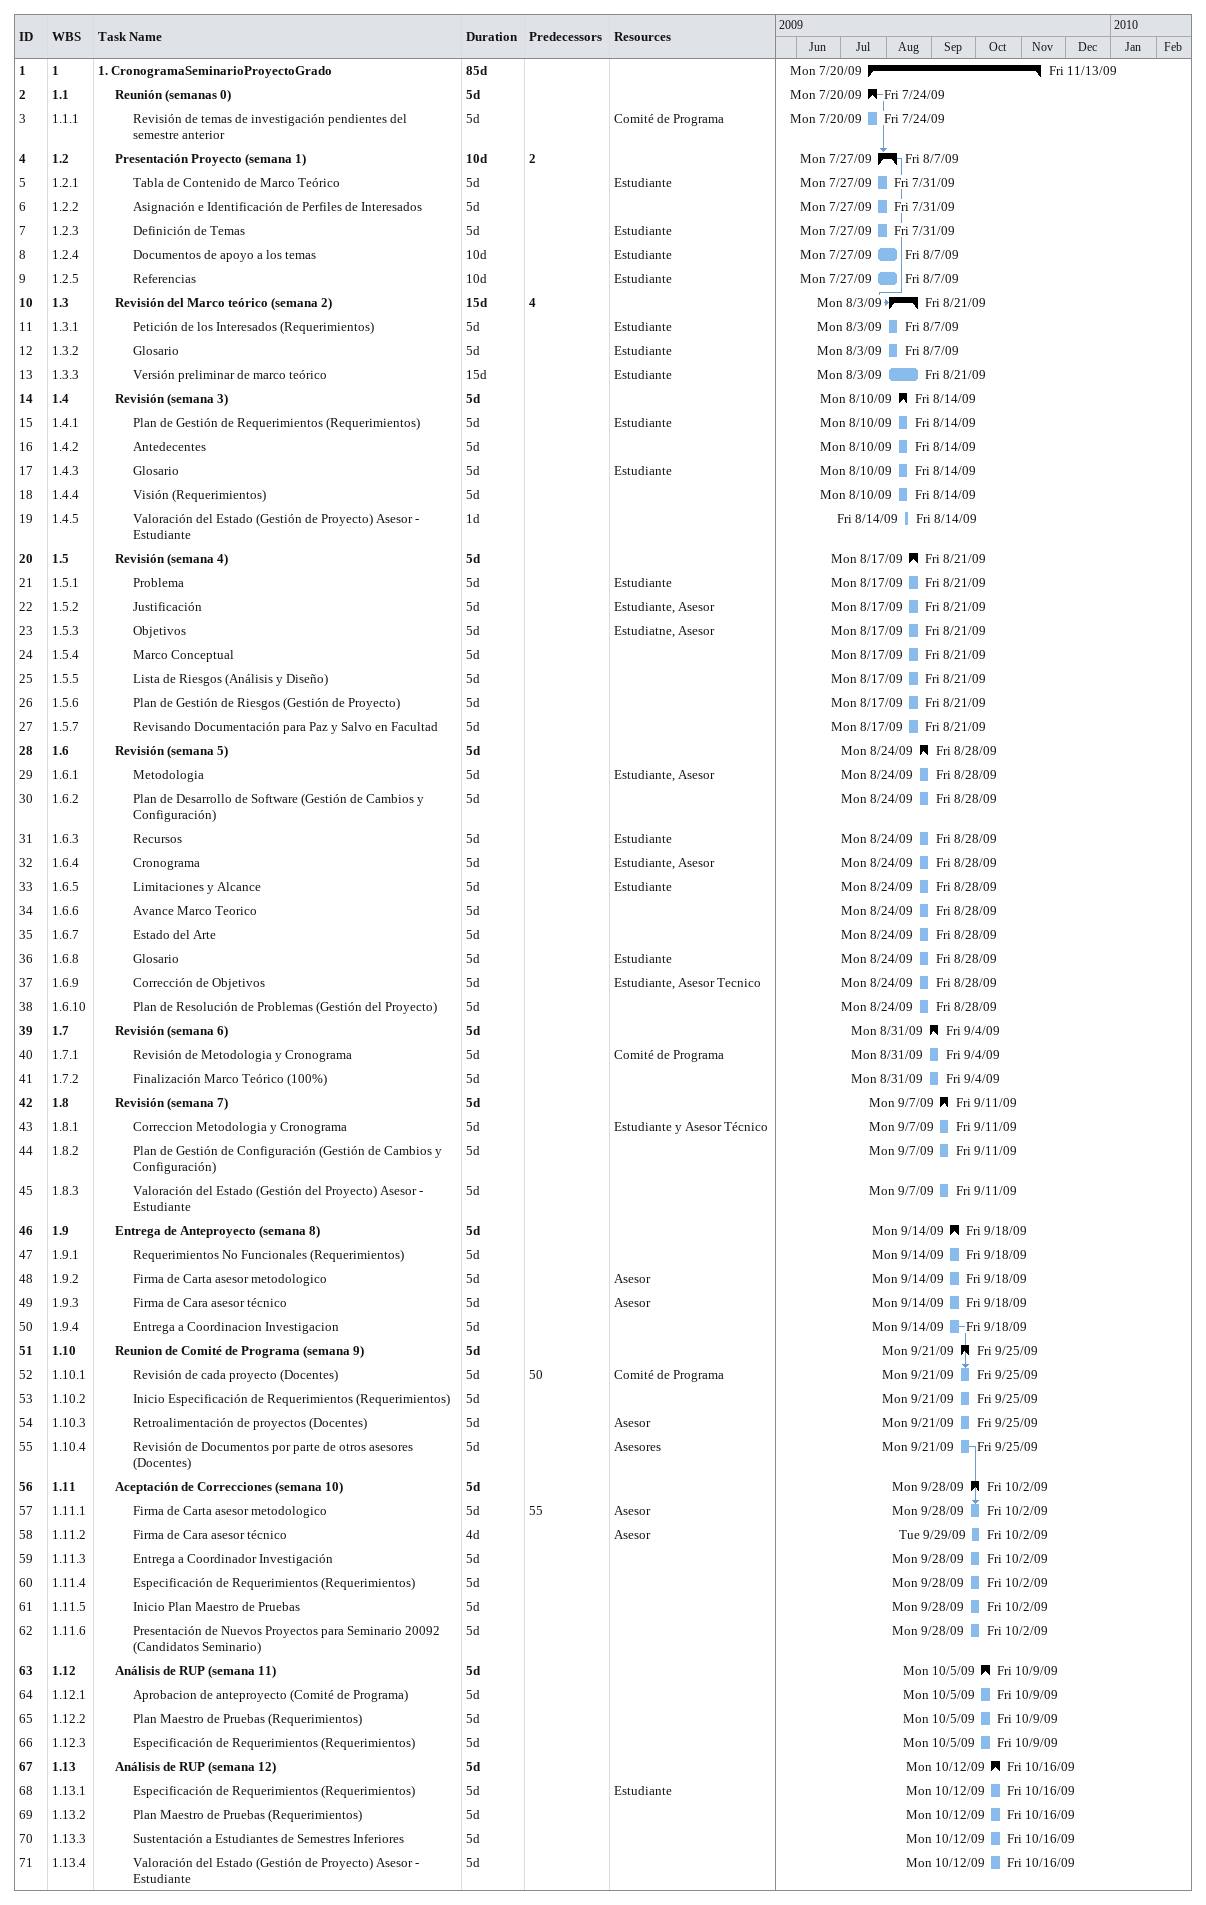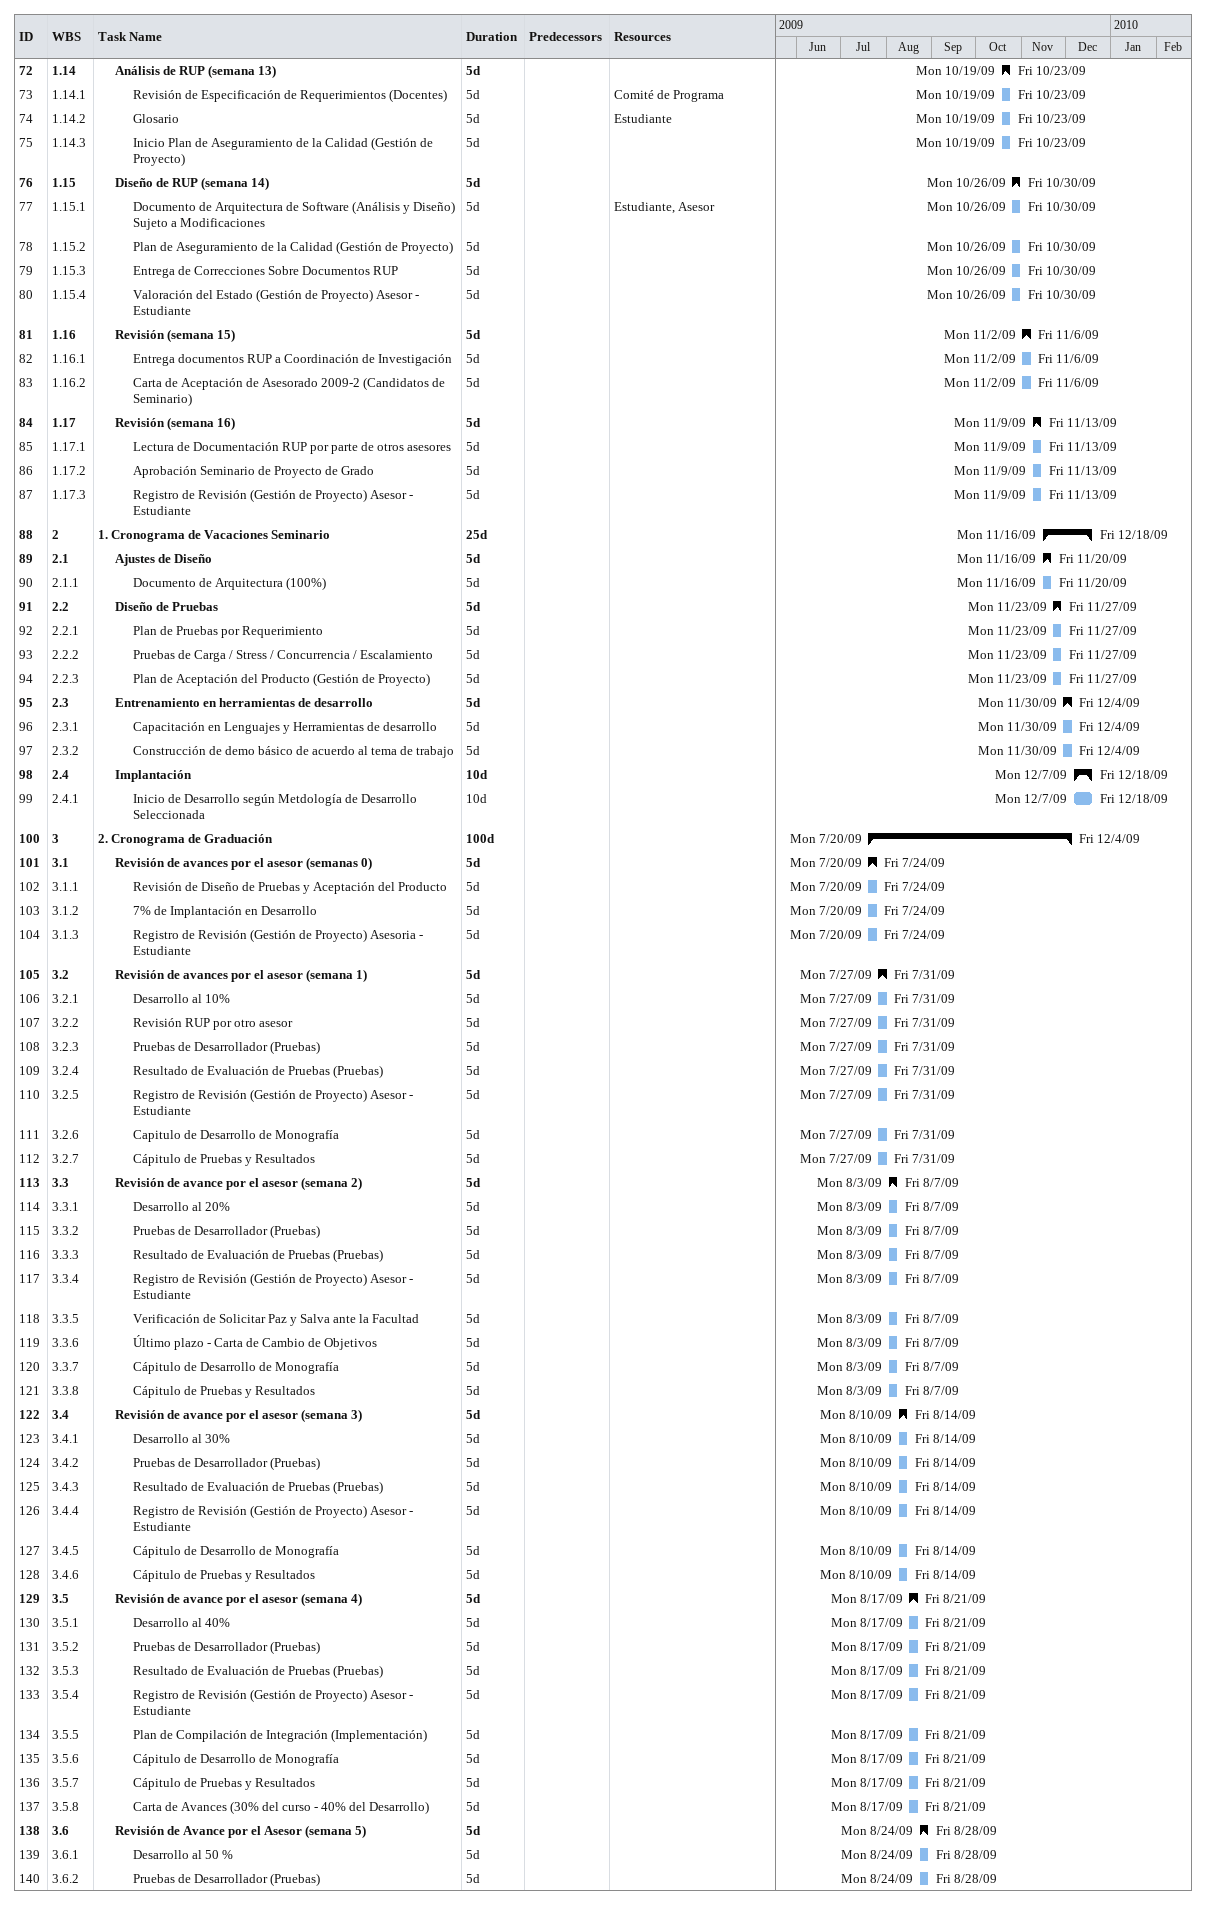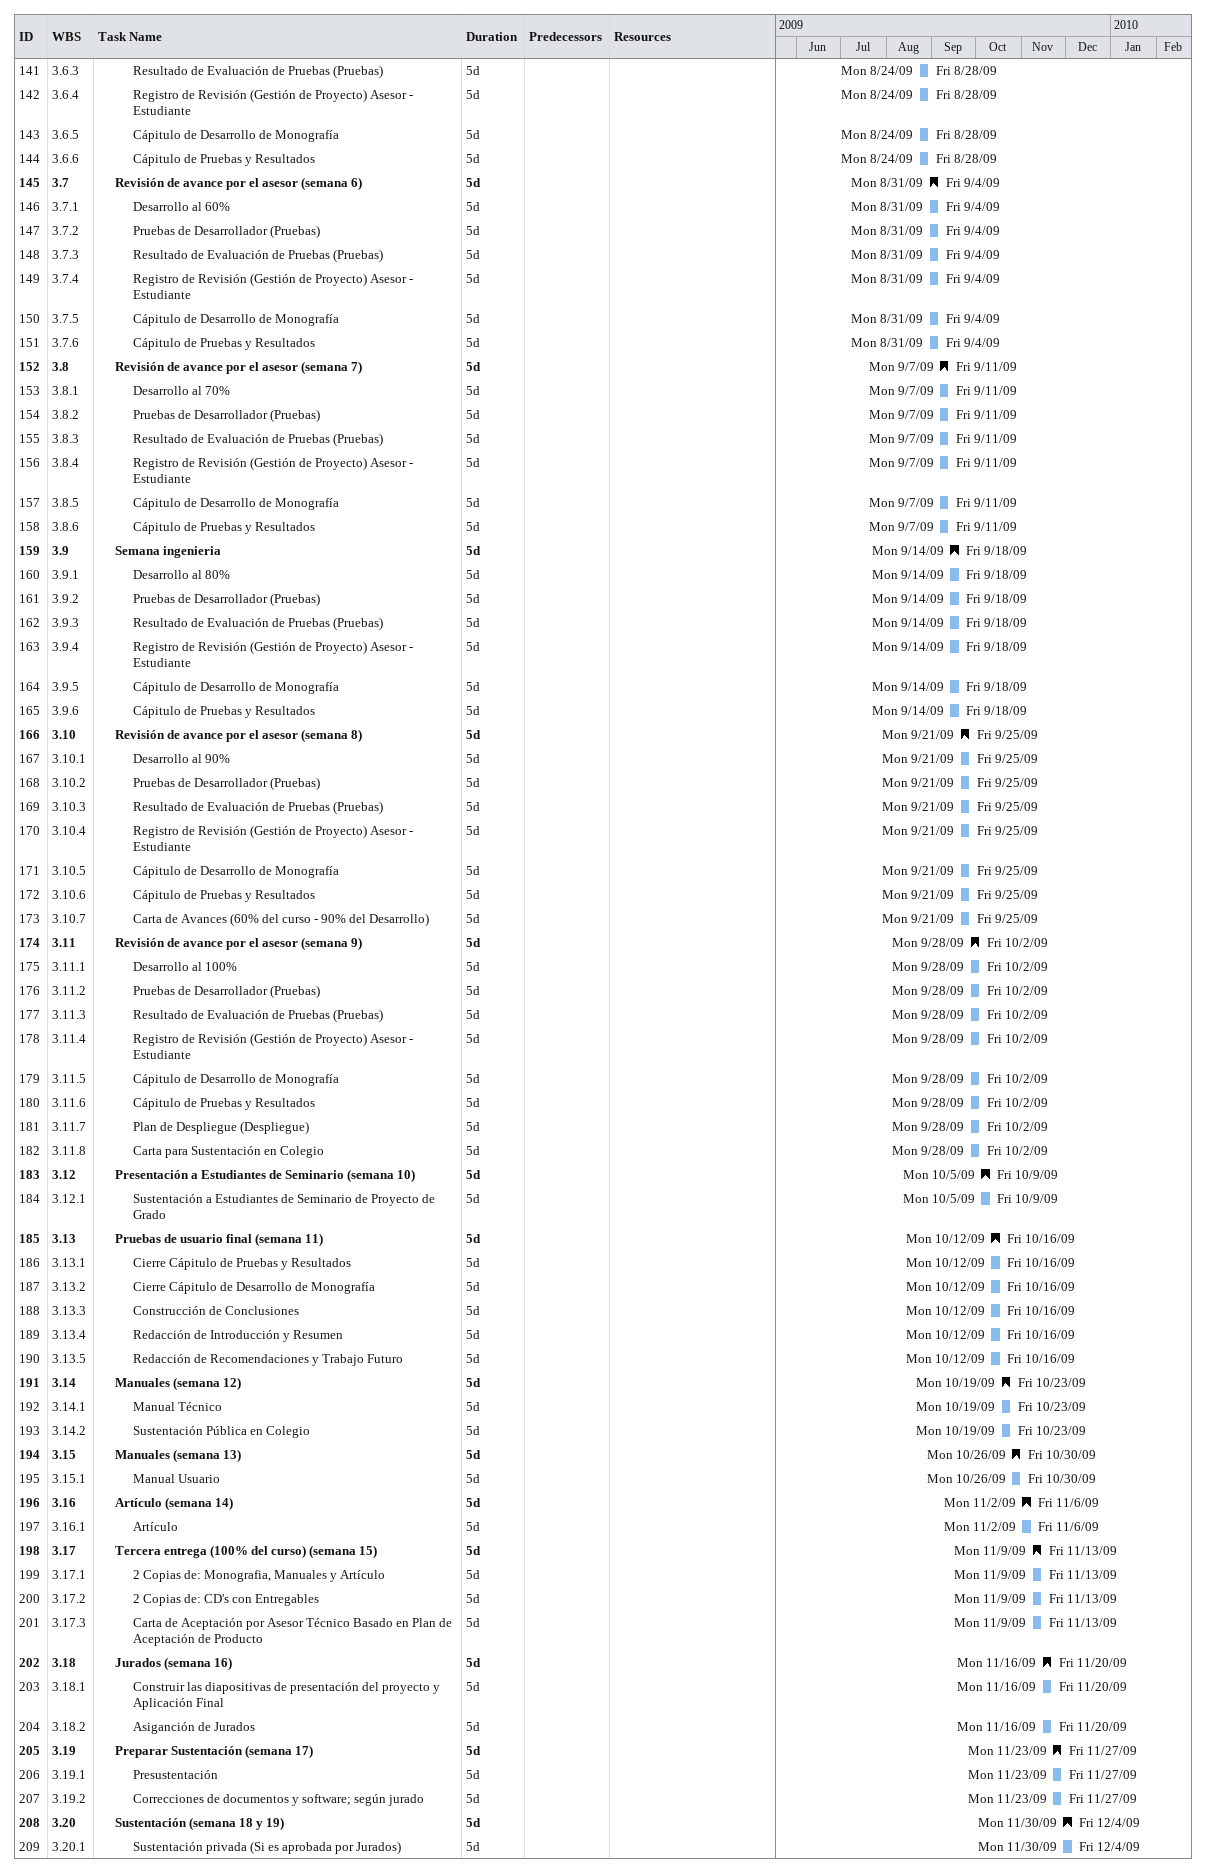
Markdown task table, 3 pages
| ID | WBS | Task | Duration | Start | Finish | Predecessors | Resources |
|---|---|---|---|---|---|---|---|
| 1 | 1 | **1. CronogramaSeminarioProyectoGrado** | 85d | 2009-07-20 | 2009-11-13 |  |  |
| 2 | 1.1 | **Reunión (semanas 0)** | 5d | 2009-07-20 | 2009-07-24 |  |  |
| 3 | 1.1.1 | Revisión de temas de investigación pendientes del semestre anterior | 5d | 2009-07-20 | 2009-07-24 |  | Comité de Programa |
| 4 | 1.2 | **Presentación Proyecto (semana 1)** | 10d | 2009-07-27 | 2009-08-07 | 2 |  |
| 5 | 1.2.1 | Tabla de Contenido de Marco Teórico | 5d | 2009-07-27 | 2009-07-31 |  | Estudiante |
| 6 | 1.2.2 | Asignación e Identificación de Perfiles de Interesados | 5d | 2009-07-27 | 2009-07-31 |  |  |
| 7 | 1.2.3 | Definición de Temas | 5d | 2009-07-27 | 2009-07-31 |  | Estudiante |
| 8 | 1.2.4 | Documentos de apoyo a los temas | 10d | 2009-07-27 | 2009-08-07 |  | Estudiante |
| 9 | 1.2.5 | Referencias | 10d | 2009-07-27 | 2009-08-07 |  | Estudiante |
| 10 | 1.3 | **Revisión del Marco teórico (semana 2)** | 15d | 2009-08-03 | 2009-08-21 | 4 |  |
| 11 | 1.3.1 | Petición de los Interesados (Requerimientos) | 5d | 2009-08-03 | 2009-08-07 |  | Estudiante |
| 12 | 1.3.2 | Glosario | 5d | 2009-08-03 | 2009-08-07 |  | Estudiante |
| 13 | 1.3.3 | Versión preliminar de marco teórico | 15d | 2009-08-03 | 2009-08-21 |  | Estudiante |
| 14 | 1.4 | **Revisión (semana 3)** | 5d | 2009-08-10 | 2009-08-14 |  |  |
| 15 | 1.4.1 | Plan de Gestión de Requerimientos (Requerimientos) | 5d | 2009-08-10 | 2009-08-14 |  | Estudiante |
| 16 | 1.4.2 | Antedecentes | 5d | 2009-08-10 | 2009-08-14 |  |  |
| 17 | 1.4.3 | Glosario | 5d | 2009-08-10 | 2009-08-14 |  | Estudiante |
| 18 | 1.4.4 | Visión (Requerimientos) | 5d | 2009-08-10 | 2009-08-14 |  |  |
| 19 | 1.4.5 | Valoración del Estado (Gestión de Proyecto) Asesor - Estudiante | 1d | 2009-08-14 | 2009-08-14 |  |  |
| 20 | 1.5 | **Revisión (semana 4)** | 5d | 2009-08-17 | 2009-08-21 |  |  |
| 21 | 1.5.1 | Problema | 5d | 2009-08-17 | 2009-08-21 |  | Estudiante |
| 22 | 1.5.2 | Justificación | 5d | 2009-08-17 | 2009-08-21 |  | Estudiante, Asesor |
| 23 | 1.5.3 | Objetivos | 5d | 2009-08-17 | 2009-08-21 |  | Estudiatne, Asesor |
| 24 | 1.5.4 | Marco Conceptual | 5d | 2009-08-17 | 2009-08-21 |  |  |
| 25 | 1.5.5 | Lista de Riesgos (Análisis y Diseño) | 5d | 2009-08-17 | 2009-08-21 |  |  |
| 26 | 1.5.6 | Plan de Gestión de Riesgos (Gestión de Proyecto) | 5d | 2009-08-17 | 2009-08-21 |  |  |
| 27 | 1.5.7 | Revisando Documentación para Paz y Salvo en Facultad | 5d | 2009-08-17 | 2009-08-21 |  |  |
| 28 | 1.6 | **Revisión (semana 5)** | 5d | 2009-08-24 | 2009-08-28 |  |  |
| 29 | 1.6.1 | Metodologia | 5d | 2009-08-24 | 2009-08-28 |  | Estudiante, Asesor |
| 30 | 1.6.2 | Plan de Desarrollo de Software (Gestión de Cambios y Configuración) | 5d | 2009-08-24 | 2009-08-28 |  |  |
| 31 | 1.6.3 | Recursos | 5d | 2009-08-24 | 2009-08-28 |  | Estudiante |
| 32 | 1.6.4 | Cronograma | 5d | 2009-08-24 | 2009-08-28 |  | Estudiante, Asesor |
| 33 | 1.6.5 | Limitaciones y Alcance | 5d | 2009-08-24 | 2009-08-28 |  | Estudiante |
| 34 | 1.6.6 | Avance Marco Teorico | 5d | 2009-08-24 | 2009-08-28 |  |  |
| 35 | 1.6.7 | Estado del Arte | 5d | 2009-08-24 | 2009-08-28 |  |  |
| 36 | 1.6.8 | Glosario | 5d | 2009-08-24 | 2009-08-28 |  | Estudiante |
| 37 | 1.6.9 | Corrección de Objetivos | 5d | 2009-08-24 | 2009-08-28 |  | Estudiante, Asesor Tecnico |
| 38 | 1.6.10 | Plan de Resolución de Problemas (Gestión del Proyecto) | 5d | 2009-08-24 | 2009-08-28 |  |  |
| 39 | 1.7 | **Revisión (semana 6)** | 5d | 2009-08-31 | 2009-09-04 |  |  |
| 40 | 1.7.1 | Revisión de Metodologia y Cronograma | 5d | 2009-08-31 | 2009-09-04 |  | Comité de Programa |
| 41 | 1.7.2 | Finalización Marco Teórico (100%) | 5d | 2009-08-31 | 2009-09-04 |  |  |
| 42 | 1.8 | **Revisión (semana 7)** | 5d | 2009-09-07 | 2009-09-11 |  |  |
| 43 | 1.8.1 | Correccion Metodologia y Cronograma | 5d | 2009-09-07 | 2009-09-11 |  | Estudiante y Asesor Técnico |
| 44 | 1.8.2 | Plan de Gestión de Configuración (Gestión de Cambios y Configuración) | 5d | 2009-09-07 | 2009-09-11 |  |  |
| 45 | 1.8.3 | Valoración del Estado (Gestión del Proyecto) Asesor - Estudiante | 5d | 2009-09-07 | 2009-09-11 |  |  |
| 46 | 1.9 | **Entrega de Anteproyecto (semana 8)** | 5d | 2009-09-14 | 2009-09-18 |  |  |
| 47 | 1.9.1 | Requerimientos No Funcionales (Requerimientos) | 5d | 2009-09-14 | 2009-09-18 |  |  |
| 48 | 1.9.2 | Firma de Carta asesor metodologico | 5d | 2009-09-14 | 2009-09-18 |  | Asesor |
| 49 | 1.9.3 | Firma de Cara asesor técnico | 5d | 2009-09-14 | 2009-09-18 |  | Asesor |
| 50 | 1.9.4 | Entrega a Coordinacion Investigacion | 5d | 2009-09-14 | 2009-09-18 |  |  |
| 51 | 1.10 | **Reunion de Comité de Programa (semana 9)** | 5d | 2009-09-21 | 2009-09-25 |  |  |
| 52 | 1.10.1 | Revisión de cada proyecto (Docentes) | 5d | 2009-09-21 | 2009-09-25 | 50 | Comité de Programa |
| 53 | 1.10.2 | Inicio Especificación de Requerimientos (Requerimientos) | 5d | 2009-09-21 | 2009-09-25 |  |  |
| 54 | 1.10.3 | Retroalimentación de proyectos (Docentes) | 5d | 2009-09-21 | 2009-09-25 |  | Asesor |
| 55 | 1.10.4 | Revisión de Documentos por parte de otros asesores (Docentes) | 5d | 2009-09-21 | 2009-09-25 |  | Asesores |
| 56 | 1.11 | **Aceptación de Correcciones (semana 10)** | 5d | 2009-09-28 | 2009-10-02 |  |  |
| 57 | 1.11.1 | Firma de Carta asesor metodologico | 5d | 2009-09-28 | 2009-10-02 | 55 | Asesor |
| 58 | 1.11.2 | Firma de Cara asesor técnico | 4d | 2009-09-29 | 2009-10-02 |  | Asesor |
| 59 | 1.11.3 | Entrega a Coordinador Investigación | 5d | 2009-09-28 | 2009-10-02 |  |  |
| 60 | 1.11.4 | Especificación de Requerimientos (Requerimientos) | 5d | 2009-09-28 | 2009-10-02 |  |  |
| 61 | 1.11.5 | Inicio Plan Maestro de Pruebas | 5d | 2009-09-28 | 2009-10-02 |  |  |
| 62 | 1.11.6 | Presentación de Nuevos Proyectos para Seminario 20092 (Candidatos Seminario) | 5d | 2009-09-28 | 2009-10-02 |  |  |
| 63 | 1.12 | **Análisis de RUP (semana 11)** | 5d | 2009-10-05 | 2009-10-09 |  |  |
| 64 | 1.12.1 | Aprobacion de anteproyecto (Comité de Programa) | 5d | 2009-10-05 | 2009-10-09 |  |  |
| 65 | 1.12.2 | Plan Maestro de Pruebas (Requerimientos) | 5d | 2009-10-05 | 2009-10-09 |  |  |
| 66 | 1.12.3 | Especificación de Requerimientos (Requerimientos) | 5d | 2009-10-05 | 2009-10-09 |  |  |
| 67 | 1.13 | **Análisis de RUP (semana 12)** | 5d | 2009-10-12 | 2009-10-16 |  |  |
| 68 | 1.13.1 | Especificación de Requerimientos (Requerimientos) | 5d | 2009-10-12 | 2009-10-16 |  | Estudiante |
| 69 | 1.13.2 | Plan Maestro de Pruebas (Requerimientos) | 5d | 2009-10-12 | 2009-10-16 |  |  |
| 70 | 1.13.3 | Sustentación a Estudiantes de Semestres Inferiores | 5d | 2009-10-12 | 2009-10-16 |  |  |
| 71 | 1.13.4 | Valoración del Estado (Gestión de Proyecto) Asesor - Estudiante | 5d | 2009-10-12 | 2009-10-16 |  |  |
| 72 | 1.14 | **Análisis de RUP (semana 13)** | 5d | 2009-10-19 | 2009-10-23 |  |  |
| 73 | 1.14.1 | Revisión de Especificación de Requerimientos (Docentes) | 5d | 2009-10-19 | 2009-10-23 |  | Comité de Programa |
| 74 | 1.14.2 | Glosario | 5d | 2009-10-19 | 2009-10-23 |  | Estudiante |
| 75 | 1.14.3 | Inicio Plan de Aseguramiento de la Calidad (Gestión de Proyecto) | 5d | 2009-10-19 | 2009-10-23 |  |  |
| 76 | 1.15 | **Diseño de RUP (semana 14)** | 5d | 2009-10-26 | 2009-10-30 |  |  |
| 77 | 1.15.1 | Documento de Arquitectura de Software (Análisis y Diseño) Sujeto a Modificaciones | 5d | 2009-10-26 | 2009-10-30 |  | Estudiante, Asesor |
| 78 | 1.15.2 | Plan de Aseguramiento de la Calidad (Gestión de Proyecto) | 5d | 2009-10-26 | 2009-10-30 |  |  |
| 79 | 1.15.3 | Entrega de Correcciones Sobre Documentos RUP | 5d | 2009-10-26 | 2009-10-30 |  |  |
| 80 | 1.15.4 | Valoración del Estado (Gestión de Proyecto) Asesor - Estudiante | 5d | 2009-10-26 | 2009-10-30 |  |  |
| 81 | 1.16 | **Revisión (semana 15)** | 5d | 2009-11-02 | 2009-11-06 |  |  |
| 82 | 1.16.1 | Entrega documentos RUP a Coordinación de Investigación | 5d | 2009-11-02 | 2009-11-06 |  |  |
| 83 | 1.16.2 | Carta de Aceptación de Asesorado 2009-2 (Candidatos de Seminario) | 5d | 2009-11-02 | 2009-11-06 |  |  |
| 84 | 1.17 | **Revisión (semana 16)** | 5d | 2009-11-09 | 2009-11-13 |  |  |
| 85 | 1.17.1 | Lectura de Documentación RUP por parte de otros asesores | 5d | 2009-11-09 | 2009-11-13 |  |  |
| 86 | 1.17.2 | Aprobación Seminario de Proyecto de Grado | 5d | 2009-11-09 | 2009-11-13 |  |  |
| 87 | 1.17.3 | Registro de Revisión (Gestión de Proyecto) Asesor - Estudiante | 5d | 2009-11-09 | 2009-11-13 |  |  |
| 88 | 2 | **1. Cronograma de Vacaciones Seminario** | 25d | 2009-11-16 | 2009-12-18 |  |  |
| 89 | 2.1 | **Ajustes de Diseño** | 5d | 2009-11-16 | 2009-11-20 |  |  |
| 90 | 2.1.1 | Documento de Arquitectura (100%) | 5d | 2009-11-16 | 2009-11-20 |  |  |
| 91 | 2.2 | **Diseño de Pruebas** | 5d | 2009-11-23 | 2009-11-27 |  |  |
| 92 | 2.2.1 | Plan de Pruebas por Requerimiento | 5d | 2009-11-23 | 2009-11-27 |  |  |
| 93 | 2.2.2 | Pruebas de Carga / Stress / Concurrencia / Escalamiento | 5d | 2009-11-23 | 2009-11-27 |  |  |
| 94 | 2.2.3 | Plan de Aceptación del Producto (Gestión de Proyecto) | 5d | 2009-11-23 | 2009-11-27 |  |  |
| 95 | 2.3 | **Entrenamiento en herramientas de desarrollo** | 5d | 2009-11-30 | 2009-12-04 |  |  |
| 96 | 2.3.1 | Capacitación en Lenguajes y Herramientas de desarrollo | 5d | 2009-11-30 | 2009-12-04 |  |  |
| 97 | 2.3.2 | Construcción de demo básico de acuerdo al tema de trabajo | 5d | 2009-11-30 | 2009-12-04 |  |  |
| 98 | 2.4 | **Implantación** | 10d | 2009-12-07 | 2009-12-18 |  |  |
| 99 | 2.4.1 | Inicio de Desarrollo según Metdología de Desarrollo Seleccionada | 10d | 2009-12-07 | 2009-12-18 |  |  |
| 100 | 3 | **2. Cronograma de Graduación** | 100d | 2009-07-20 | 2009-12-04 |  |  |
| 101 | 3.1 | **Revisión de avances por el asesor (semanas 0)** | 5d | 2009-07-20 | 2009-07-24 |  |  |
| 102 | 3.1.1 | Revisión de Diseño de Pruebas y Aceptación del Producto | 5d | 2009-07-20 | 2009-07-24 |  |  |
| 103 | 3.1.2 | 7% de Implantación en Desarrollo | 5d | 2009-07-20 | 2009-07-24 |  |  |
| 104 | 3.1.3 | Registro de Revisión (Gestión de Proyecto) Asesoria - Estudiante | 5d | 2009-07-20 | 2009-07-24 |  |  |
| 105 | 3.2 | **Revisión de avances por el asesor (semana 1)** | 5d | 2009-07-27 | 2009-07-31 |  |  |
| 106 | 3.2.1 | Desarrollo al 10% | 5d | 2009-07-27 | 2009-07-31 |  |  |
| 107 | 3.2.2 | Revisión RUP por otro asesor | 5d | 2009-07-27 | 2009-07-31 |  |  |
| 108 | 3.2.3 | Pruebas de Desarrollador (Pruebas) | 5d | 2009-07-27 | 2009-07-31 |  |  |
| 109 | 3.2.4 | Resultado de Evaluación de Pruebas (Pruebas) | 5d | 2009-07-27 | 2009-07-31 |  |  |
| 110 | 3.2.5 | Registro de Revisión (Gestión de Proyecto) Asesor - Estudiante | 5d | 2009-07-27 | 2009-07-31 |  |  |
| 111 | 3.2.6 | Capitulo de Desarrollo de Monografía | 5d | 2009-07-27 | 2009-07-31 |  |  |
| 112 | 3.2.7 | Cápitulo de Pruebas y Resultados | 5d | 2009-07-27 | 2009-07-31 |  |  |
| 113 | 3.3 | **Revisión de avance por el asesor (semana 2)** | 5d | 2009-08-03 | 2009-08-07 |  |  |
| 114 | 3.3.1 | Desarrollo al 20% | 5d | 2009-08-03 | 2009-08-07 |  |  |
| 115 | 3.3.2 | Pruebas de Desarrollador (Pruebas) | 5d | 2009-08-03 | 2009-08-07 |  |  |
| 116 | 3.3.3 | Resultado de Evaluación de Pruebas (Pruebas) | 5d | 2009-08-03 | 2009-08-07 |  |  |
| 117 | 3.3.4 | Registro de Revisión (Gestión de Proyecto) Asesor - Estudiante | 5d | 2009-08-03 | 2009-08-07 |  |  |
| 118 | 3.3.5 | Verificación de Solicitar Paz y Salva ante la Facultad | 5d | 2009-08-03 | 2009-08-07 |  |  |
| 119 | 3.3.6 | Último plazo - Carta de Cambio de Objetivos | 5d | 2009-08-03 | 2009-08-07 |  |  |
| 120 | 3.3.7 | Cápitulo de Desarrollo de Monografía | 5d | 2009-08-03 | 2009-08-07 |  |  |
| 121 | 3.3.8 | Cápitulo de Pruebas y Resultados | 5d | 2009-08-03 | 2009-08-07 |  |  |
| 122 | 3.4 | **Revisión de avance por el asesor (semana 3)** | 5d | 2009-08-10 | 2009-08-14 |  |  |
| 123 | 3.4.1 | Desarrollo al 30% | 5d | 2009-08-10 | 2009-08-14 |  |  |
| 124 | 3.4.2 | Pruebas de Desarrollador (Pruebas) | 5d | 2009-08-10 | 2009-08-14 |  |  |
| 125 | 3.4.3 | Resultado de Evaluación de Pruebas (Pruebas) | 5d | 2009-08-10 | 2009-08-14 |  |  |
| 126 | 3.4.4 | Registro de Revisión (Gestión de Proyecto) Asesor - Estudiante | 5d | 2009-08-10 | 2009-08-14 |  |  |
| 127 | 3.4.5 | Cápitulo de Desarrollo de Monografía | 5d | 2009-08-10 | 2009-08-14 |  |  |
| 128 | 3.4.6 | Cápitulo de Pruebas y Resultados | 5d | 2009-08-10 | 2009-08-14 |  |  |
| 129 | 3.5 | **Revisión de avance por el asesor (semana 4)** | 5d | 2009-08-17 | 2009-08-21 |  |  |
| 130 | 3.5.1 | Desarrollo al 40% | 5d | 2009-08-17 | 2009-08-21 |  |  |
| 131 | 3.5.2 | Pruebas de Desarrollador (Pruebas) | 5d | 2009-08-17 | 2009-08-21 |  |  |
| 132 | 3.5.3 | Resultado de Evaluación de Pruebas (Pruebas) | 5d | 2009-08-17 | 2009-08-21 |  |  |
| 133 | 3.5.4 | Registro de Revisión (Gestión de Proyecto) Asesor - Estudiante | 5d | 2009-08-17 | 2009-08-21 |  |  |
| 134 | 3.5.5 | Plan de Compilación de Integración (Implementación) | 5d | 2009-08-17 | 2009-08-21 |  |  |
| 135 | 3.5.6 | Cápitulo de Desarrollo de Monografía | 5d | 2009-08-17 | 2009-08-21 |  |  |
| 136 | 3.5.7 | Cápitulo de Pruebas y Resultados | 5d | 2009-08-17 | 2009-08-21 |  |  |
| 137 | 3.5.8 | Carta de Avances (30% del curso - 40% del Desarrollo) | 5d | 2009-08-17 | 2009-08-21 |  |  |
| 138 | 3.6 | **Revisión de Avance por el Asesor (semana 5)** | 5d | 2009-08-24 | 2009-08-28 |  |  |
| 139 | 3.6.1 | Desarrollo al 50 % | 5d | 2009-08-24 | 2009-08-28 |  |  |
| 140 | 3.6.2 | Pruebas de Desarrollador (Pruebas) | 5d | 2009-08-24 | 2009-08-28 |  |  |
| 141 | 3.6.3 | Resultado de Evaluación de Pruebas (Pruebas) | 5d | 2009-08-24 | 2009-08-28 |  |  |
| 142 | 3.6.4 | Registro de Revisión (Gestión de Proyecto) Asesor - Estudiante | 5d | 2009-08-24 | 2009-08-28 |  |  |
| 143 | 3.6.5 | Cápitulo de Desarrollo de Monografía | 5d | 2009-08-24 | 2009-08-28 |  |  |
| 144 | 3.6.6 | Cápitulo de Pruebas y Resultados | 5d | 2009-08-24 | 2009-08-28 |  |  |
| 145 | 3.7 | **Revisión de avance por el asesor (semana 6)** | 5d | 2009-08-31 | 2009-09-04 |  |  |
| 146 | 3.7.1 | Desarrollo al 60% | 5d | 2009-08-31 | 2009-09-04 |  |  |
| 147 | 3.7.2 | Pruebas de Desarrollador (Pruebas) | 5d | 2009-08-31 | 2009-09-04 |  |  |
| 148 | 3.7.3 | Resultado de Evaluación de Pruebas (Pruebas) | 5d | 2009-08-31 | 2009-09-04 |  |  |
| 149 | 3.7.4 | Registro de Revisión (Gestión de Proyecto) Asesor - Estudiante | 5d | 2009-08-31 | 2009-09-04 |  |  |
| 150 | 3.7.5 | Cápitulo de Desarrollo de Monografía | 5d | 2009-08-31 | 2009-09-04 |  |  |
| 151 | 3.7.6 | Cápitulo de Pruebas y Resultados | 5d | 2009-08-31 | 2009-09-04 |  |  |
| 152 | 3.8 | **Revisión de avance por el asesor (semana 7)** | 5d | 2009-09-07 | 2009-09-11 |  |  |
| 153 | 3.8.1 | Desarrollo al 70% | 5d | 2009-09-07 | 2009-09-11 |  |  |
| 154 | 3.8.2 | Pruebas de Desarrollador (Pruebas) | 5d | 2009-09-07 | 2009-09-11 |  |  |
| 155 | 3.8.3 | Resultado de Evaluación de Pruebas (Pruebas) | 5d | 2009-09-07 | 2009-09-11 |  |  |
| 156 | 3.8.4 | Registro de Revisión (Gestión de Proyecto) Asesor - Estudiante | 5d | 2009-09-07 | 2009-09-11 |  |  |
| 157 | 3.8.5 | Cápitulo de Desarrollo de Monografía | 5d | 2009-09-07 | 2009-09-11 |  |  |
| 158 | 3.8.6 | Cápitulo de Pruebas y Resultados | 5d | 2009-09-07 | 2009-09-11 |  |  |
| 159 | 3.9 | **Semana ingenieria** | 5d | 2009-09-14 | 2009-09-18 |  |  |
| 160 | 3.9.1 | Desarrollo al 80% | 5d | 2009-09-14 | 2009-09-18 |  |  |
| 161 | 3.9.2 | Pruebas de Desarrollador (Pruebas) | 5d | 2009-09-14 | 2009-09-18 |  |  |
| 162 | 3.9.3 | Resultado de Evaluación de Pruebas (Pruebas) | 5d | 2009-09-14 | 2009-09-18 |  |  |
| 163 | 3.9.4 | Registro de Revisión (Gestión de Proyecto) Asesor - Estudiante | 5d | 2009-09-14 | 2009-09-18 |  |  |
| 164 | 3.9.5 | Cápitulo de Desarrollo de Monografía | 5d | 2009-09-14 | 2009-09-18 |  |  |
| 165 | 3.9.6 | Cápitulo de Pruebas y Resultados | 5d | 2009-09-14 | 2009-09-18 |  |  |
| 166 | 3.10 | **Revisión de avance por el asesor (semana 8)** | 5d | 2009-09-21 | 2009-09-25 |  |  |
| 167 | 3.10.1 | Desarrollo al 90% | 5d | 2009-09-21 | 2009-09-25 |  |  |
| 168 | 3.10.2 | Pruebas de Desarrollador (Pruebas) | 5d | 2009-09-21 | 2009-09-25 |  |  |
| 169 | 3.10.3 | Resultado de Evaluación de Pruebas (Pruebas) | 5d | 2009-09-21 | 2009-09-25 |  |  |
| 170 | 3.10.4 | Registro de Revisión (Gestión de Proyecto) Asesor - Estudiante | 5d | 2009-09-21 | 2009-09-25 |  |  |
| 171 | 3.10.5 | Cápitulo de Desarrollo de Monografía | 5d | 2009-09-21 | 2009-09-25 |  |  |
| 172 | 3.10.6 | Cápitulo de Pruebas y Resultados | 5d | 2009-09-21 | 2009-09-25 |  |  |
| 173 | 3.10.7 | Carta de Avances (60% del curso - 90% del Desarrollo) | 5d | 2009-09-21 | 2009-09-25 |  |  |
| 174 | 3.11 | **Revisión de avance por el asesor (semana 9)** | 5d | 2009-09-28 | 2009-10-02 |  |  |
| 175 | 3.11.1 | Desarrollo al 100% | 5d | 2009-09-28 | 2009-10-02 |  |  |
| 176 | 3.11.2 | Pruebas de Desarrollador (Pruebas) | 5d | 2009-09-28 | 2009-10-02 |  |  |
| 177 | 3.11.3 | Resultado de Evaluación de Pruebas (Pruebas) | 5d | 2009-09-28 | 2009-10-02 |  |  |
| 178 | 3.11.4 | Registro de Revisión (Gestión de Proyecto) Asesor - Estudiante | 5d | 2009-09-28 | 2009-10-02 |  |  |
| 179 | 3.11.5 | Cápitulo de Desarrollo de Monografía | 5d | 2009-09-28 | 2009-10-02 |  |  |
| 180 | 3.11.6 | Cápitulo de Pruebas y Resultados | 5d | 2009-09-28 | 2009-10-02 |  |  |
| 181 | 3.11.7 | Plan de Despliegue (Despliegue) | 5d | 2009-09-28 | 2009-10-02 |  |  |
| 182 | 3.11.8 | Carta para Sustentación en Colegio | 5d | 2009-09-28 | 2009-10-02 |  |  |
| 183 | 3.12 | **Presentación a Estudiantes de Seminario (semana 10)** | 5d | 2009-10-05 | 2009-10-09 |  |  |
| 184 | 3.12.1 | Sustentación a Estudiantes de Seminario de Proyecto de Grado | 5d | 2009-10-05 | 2009-10-09 |  |  |
| 185 | 3.13 | **Pruebas de usuario final (semana 11)** | 5d | 2009-10-12 | 2009-10-16 |  |  |
| 186 | 3.13.1 | Cierre Cápitulo de Pruebas y Resultados | 5d | 2009-10-12 | 2009-10-16 |  |  |
| 187 | 3.13.2 | Cierre Cápitulo de Desarrollo de Monografía | 5d | 2009-10-12 | 2009-10-16 |  |  |
| 188 | 3.13.3 | Construcción de Conclusiones | 5d | 2009-10-12 | 2009-10-16 |  |  |
| 189 | 3.13.4 | Redacción de Introducción y Resumen | 5d | 2009-10-12 | 2009-10-16 |  |  |
| 190 | 3.13.5 | Redacción de Recomendaciones y Trabajo Futuro | 5d | 2009-10-12 | 2009-10-16 |  |  |
| 191 | 3.14 | **Manuales (semana 12)** | 5d | 2009-10-19 | 2009-10-23 |  |  |
| 192 | 3.14.1 | Manual Técnico | 5d | 2009-10-19 | 2009-10-23 |  |  |
| 193 | 3.14.2 | Sustentación Pública en Colegio | 5d | 2009-10-19 | 2009-10-23 |  |  |
| 194 | 3.15 | **Manuales (semana 13)** | 5d | 2009-10-26 | 2009-10-30 |  |  |
| 195 | 3.15.1 | Manual Usuario | 5d | 2009-10-26 | 2009-10-30 |  |  |
| 196 | 3.16 | **Artículo (semana 14)** | 5d | 2009-11-02 | 2009-11-06 |  |  |
| 197 | 3.16.1 | Artículo | 5d | 2009-11-02 | 2009-11-06 |  |  |
| 198 | 3.17 | **Tercera entrega (100% del curso) (semana 15)** | 5d | 2009-11-09 | 2009-11-13 |  |  |
| 199 | 3.17.1 | 2 Copias de: Monografia, Manuales y Artículo | 5d | 2009-11-09 | 2009-11-13 |  |  |
| 200 | 3.17.2 | 2 Copias de: CD's con Entregables | 5d | 2009-11-09 | 2009-11-13 |  |  |
| 201 | 3.17.3 | Carta de Aceptación por Asesor Técnico Basado en Plan de Aceptación de Producto | 5d | 2009-11-09 | 2009-11-13 |  |  |
| 202 | 3.18 | **Jurados (semana 16)** | 5d | 2009-11-16 | 2009-11-20 |  |  |
| 203 | 3.18.1 | Construir las diapositivas de presentación del proyecto y Aplicación Final | 5d | 2009-11-16 | 2009-11-20 |  |  |
| 204 | 3.18.2 | Asiganción de Jurados | 5d | 2009-11-16 | 2009-11-20 |  |  |
| 205 | 3.19 | **Preparar Sustentación (semana 17)** | 5d | 2009-11-23 | 2009-11-27 |  |  |
| 206 | 3.19.1 | Presustentación | 5d | 2009-11-23 | 2009-11-27 |  |  |
| 207 | 3.19.2 | Correcciones de documentos y software; según jurado | 5d | 2009-11-23 | 2009-11-27 |  |  |
| 208 | 3.20 | **Sustentación (semana 18 y 19)** | 5d | 2009-11-30 | 2009-12-04 |  |  |
| 209 | 3.20.1 | Sustentación privada (Si es aprobada por Jurados) | 5d | 2009-11-30 | 2009-12-04 |  |  |
